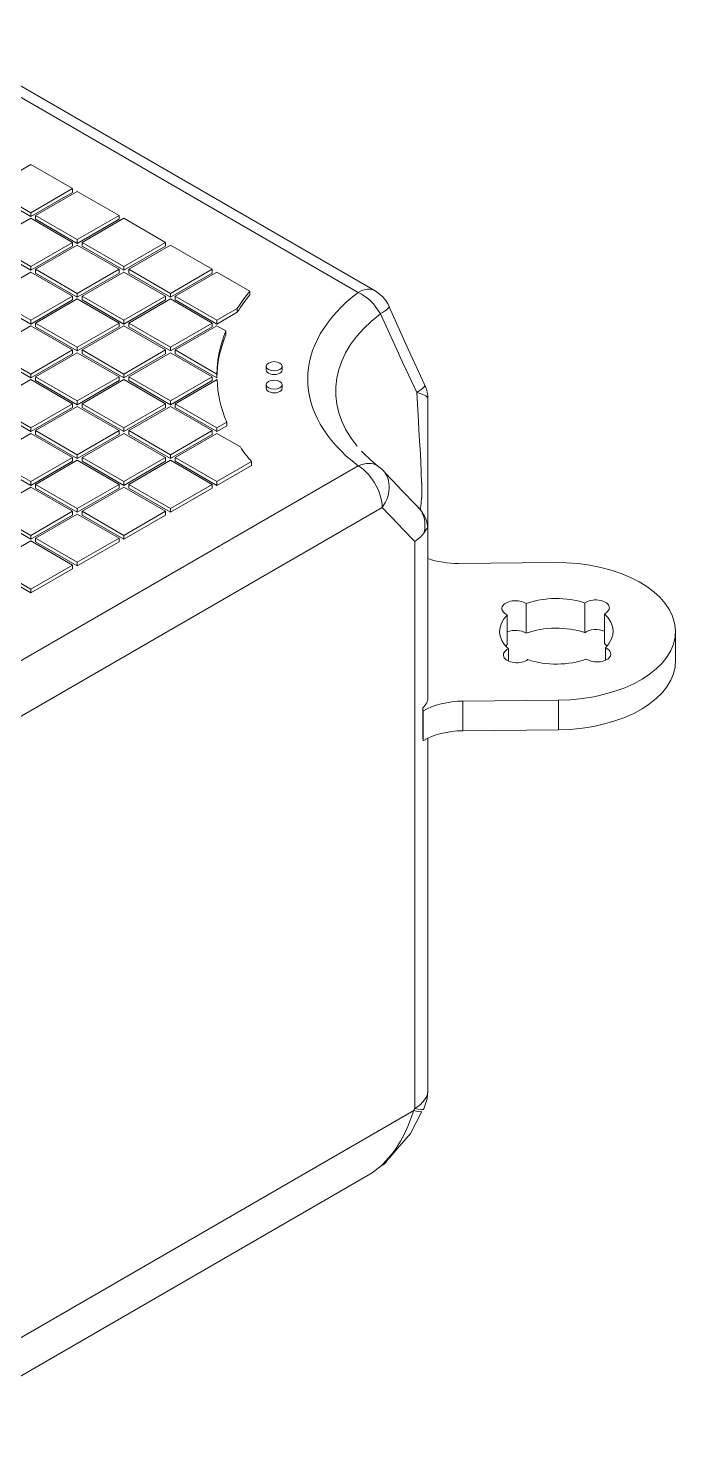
# Model space of a CAD drawing. Header units: millimetres. Extents: x -428 to 1137, y -706 to 661.
# Drawn here: x 851 to 1137, y -703 to -78 of the extents above; entities that cross this region are included whole.
import ezdxf

# ---------------------------------------------------------------- set-up
doc = ezdxf.new("R2010")
doc.units = ezdxf.units.MM
doc.header["$LTSCALE"] = 5
doc.linetypes.add('AUSGEZOGEN', pattern=[0])
doc.layers.add('Layer9', color=5, linetype='Continuous', true_color=0x0000ff)

# ---------------------------------------------------------------- blocks, each defined once
blk = doc.blocks.new('Einzelelement_nNn011')
at = {"layer": 'Layer9', "color": 5, "linetype": 'AUSGEZOGEN', "lineweight": 18, "true_color": 0x0000ff}
for p, q in [((796.47, -78.5), (996.52, -194)), ((1004.02, -193.26), (803.97, -77.76)), ((852.27, -137.7), (833.88, -148.32)), ((870.65, -148.32), (852.27, -137.7)), ((852.27, -158.93), (833.88, -148.32)), ((833.88, -149.95), (852.27, -160.56)), ((870.65, -148.32), (852.27, -158.93)), ((852.27, -160.56), (870.65, -149.95)), ((872.77, -149.54), (854.39, -160.16)), ((870.65, -149.95), (870.65, -148.32)), ((891.16, -160.16), (872.77, -149.54)), ((852.27, -161.38), (833.88, -172)), ((852.27, -158.93), (852.27, -160.56)), ((870.65, -172), (852.27, -161.38)), ((872.77, -170.77), (854.39, -160.16)), ((854.39, -160.16), (854.39, -161.79)), ((854.39, -161.79), (872.77, -172.4)), ((891.16, -160.16), (872.77, -170.77)), ((872.77, -172.4), (891.16, -161.79)), ((893.28, -161.38), (874.89, -172)), ((891.16, -161.79), (891.16, -160.16)), ((911.66, -172), (893.28, -161.38)), ((852.27, -182.61), (833.88, -172)), ((833.88, -173.63), (852.27, -184.24)), ((870.65, -172), (852.27, -182.61)), ((852.27, -184.24), (870.65, -173.63)), ((872.77, -173.22), (854.39, -183.83)), ((870.65, -173.63), (870.65, -172)), ((872.77, -170.77), (872.77, -172.4)), ((891.16, -183.83), (872.77, -173.22)), ((893.28, -182.61), (874.89, -172)), ((874.89, -172), (874.89, -173.63)), ((874.89, -173.63), (893.28, -184.24)), ((911.66, -172), (893.28, -182.61)), ((893.28, -184.24), (911.66, -173.63)), ((913.78, -173.22), (895.4, -183.83)), ((911.66, -173.63), (911.66, -172)), ((932.17, -183.83), (913.78, -173.22)), ((852.27, -185.06), (833.88, -195.67)), ((852.27, -182.61), (852.27, -184.24)), ((870.65, -195.67), (852.27, -185.06)), ((872.77, -194.45), (854.39, -183.83)), ((854.39, -183.83), (854.39, -185.47)), ((854.39, -185.47), (872.77, -196.08)), ((891.16, -183.83), (872.77, -194.45)), ((872.77, -196.08), (891.16, -185.47)), ((893.28, -185.06), (874.89, -195.67)), ((891.16, -185.47), (891.16, -183.83)), ((893.28, -182.61), (893.28, -184.24)), ((911.66, -195.67), (893.28, -185.06)), ((913.78, -194.45), (895.4, -183.83)), ((895.4, -183.83), (895.4, -185.47)), ((895.4, -185.47), (913.78, -196.08)), ((932.17, -183.83), (913.78, -194.45)), ((913.78, -196.08), (932.17, -185.47)), ((934.29, -185.06), (915.91, -195.67)), ((932.17, -185.47), (932.17, -183.83)), ((948.82, -193.45), (934.29, -185.06)), ((948.82, -195.08), (948.82, -193.45)), ((1005.95, -194.71), (1004.02, -193.26)), ((852.27, -206.29), (833.88, -195.67)), ((833.88, -197.31), (852.27, -207.92)), ((870.65, -195.67), (852.27, -206.29)), ((852.27, -207.92), (870.65, -197.31)), ((872.77, -196.9), (854.39, -207.51)), ((870.65, -197.31), (870.65, -195.67)), ((872.77, -194.45), (872.77, -196.08)), ((891.16, -207.51), (872.77, -196.9)), ((893.28, -206.29), (874.89, -195.67)), ((874.89, -195.67), (874.89, -197.31)), ((874.89, -197.31), (893.28, -207.92)), ((911.66, -195.67), (893.28, -206.29)), ((893.28, -207.92), (911.66, -197.31)), ((913.78, -196.9), (895.4, -207.51)), ((911.66, -197.31), (911.66, -195.67)), ((913.78, -194.45), (913.78, -196.08)), ((932.17, -207.51), (913.78, -196.9)), ((934.29, -206.29), (915.91, -195.67)), ((915.91, -195.67), (915.91, -197.31)), ((915.91, -197.31), (934.29, -207.92)), ((1007.24, -195.78), (1005.95, -194.71)), ((1008.73, -197.61), (1007.24, -195.78)), ((1009.63, -199.04), (1008.73, -197.61)), ((1010.18, -200.06), (1009.63, -199.04)), ((852.27, -206.29), (852.27, -207.92)), ((893.28, -206.29), (893.28, -207.92)), ((943.28, -201.1), (934.29, -206.29)), ((934.29, -207.92), (943.28, -202.73)), ((934.29, -206.29), (934.29, -207.92)), ((943.28, -202.73), (943.28, -201.1)), ((1018.63, -218.94), (1010.19, -200.32)), ((852.27, -208.74), (833.88, -219.35)), ((870.65, -219.35), (852.27, -208.74)), ((872.77, -218.13), (854.39, -207.51)), ((854.39, -207.51), (854.39, -209.15)), ((854.39, -209.15), (872.77, -219.76)), ((891.16, -207.51), (872.77, -218.13)), ((872.77, -219.76), (891.16, -209.15)), ((893.28, -208.74), (874.89, -219.35)), ((891.16, -209.15), (891.16, -207.51)), ((911.66, -219.35), (893.28, -208.74)), ((913.78, -218.13), (895.4, -207.51)), ((895.4, -207.51), (895.4, -209.15)), ((895.4, -209.15), (913.78, -219.76)), ((932.17, -207.51), (913.78, -218.13)), ((913.78, -219.76), (932.17, -209.15)), ((934.29, -208.74), (915.91, -219.35)), ((932.17, -209.15), (932.17, -207.51)), ((938.2, -210.99), (934.29, -208.74)), ((938.2, -212.63), (938.2, -210.99)), ((872.77, -218.13), (872.77, -219.76)), ((913.78, -218.13), (913.78, -219.76)), ((852.27, -229.97), (833.88, -219.35)), ((833.88, -220.98), (852.27, -231.6)), ((870.65, -219.35), (852.27, -229.97)), ((852.27, -231.6), (870.65, -220.98)), ((872.77, -220.58), (854.39, -231.19)), ((870.65, -220.98), (870.65, -219.35)), ((891.16, -231.19), (872.77, -220.58)), ((893.28, -229.97), (874.89, -219.35)), ((874.89, -219.35), (874.89, -220.98)), ((874.89, -220.98), (893.28, -231.6)), ((911.66, -219.35), (893.28, -229.97)), ((893.28, -231.6), (911.66, -220.98)), ((913.78, -220.58), (895.4, -231.19)), ((911.66, -220.98), (911.66, -219.35)), ((932.17, -231.19), (913.78, -220.58)), ((934.31, -229.98), (915.91, -219.35)), ((915.91, -219.35), (915.91, -220.98)), ((915.91, -220.98), (934.31, -231.61)), ((1025.74, -234.61), (1018.63, -218.94)), ((852.27, -229.97), (852.27, -231.6)), ((872.77, -241.81), (854.39, -231.19)), ((854.39, -231.19), (854.39, -232.82)), ((891.16, -231.19), (872.77, -241.81)), ((891.16, -232.82), (891.16, -231.19)), ((893.28, -231.6), (893.28, -229.97)), ((913.78, -241.81), (895.4, -231.19)), ((895.4, -231.19), (895.4, -232.82)), ((932.17, -231.19), (913.78, -241.81)), ((932.17, -232.82), (932.17, -231.19)), ((934.31, -229.98), (934.31, -231.61)), ((956, -226.52), (956, -228.15)), ((963, -228.15), (963, -226.52)), ((852.27, -232.42), (833.88, -243.03)), ((870.65, -243.03), (852.27, -232.42)), ((854.39, -232.82), (872.77, -243.44)), ((872.77, -243.44), (891.16, -232.82)), ((893.28, -232.42), (874.89, -243.03)), ((911.66, -243.03), (893.28, -232.42)), ((895.4, -232.82), (913.78, -243.44)), ((913.78, -243.44), (932.17, -232.82)), ((934.34, -232.39), (915.91, -243.03)), ((956, -234.6), (956, -236.23)), ((963, -236.23), (963, -234.6)), ((1026.69, -236.78), (1025.99, -234.93)), ((852.27, -253.64), (833.88, -243.03)), ((870.65, -243.03), (852.27, -253.64)), ((870.65, -244.66), (870.65, -243.03)), ((872.77, -241.81), (872.77, -243.44)), ((893.28, -253.64), (874.89, -243.03)), ((874.89, -243.03), (874.89, -244.66)), ((911.66, -243.03), (893.28, -253.64)), ((911.66, -244.66), (911.66, -243.03)), ((913.78, -243.44), (913.78, -241.81)), ((934.29, -253.64), (915.91, -243.03)), ((915.91, -243.03), (915.91, -244.66)), ((833.88, -244.66), (852.27, -255.28)), ((852.27, -255.28), (870.65, -244.66)), ((872.77, -244.26), (854.39, -254.87)), ((891.16, -254.87), (872.77, -244.26)), ((874.89, -244.66), (893.28, -255.28)), ((893.28, -255.28), (911.66, -244.66)), ((913.78, -244.26), (895.4, -254.87)), ((932.17, -254.87), (913.78, -244.26)), ((915.91, -244.66), (934.29, -255.28)), ((852.27, -256.09), (833.88, -266.71)), ((852.27, -253.64), (852.27, -255.28)), ((870.65, -266.71), (852.27, -256.09)), ((872.77, -265.48), (854.39, -254.87)), ((854.39, -254.87), (854.39, -256.5)), ((891.16, -254.87), (872.77, -265.48)), ((893.28, -256.09), (874.89, -266.71)), ((891.16, -256.5), (891.16, -254.87)), ((893.28, -253.64), (893.28, -255.28)), ((911.66, -266.71), (893.28, -256.09)), ((913.78, -265.48), (895.4, -254.87)), ((895.4, -254.87), (895.4, -256.5)), ((932.17, -254.87), (913.78, -265.48)), ((934.29, -256.09), (915.91, -266.71)), ((932.17, -256.5), (932.17, -254.87)), ((938.62, -251.15), (934.29, -253.64)), ((934.29, -255.28), (938.62, -252.78)), ((934.29, -255.28), (934.29, -253.64)), ((944.61, -262.05), (934.29, -256.09)), ((938.62, -252.78), (938.62, -251.15)), ((854.39, -256.5), (872.77, -267.12)), ((872.77, -267.12), (891.16, -256.5)), ((895.4, -256.5), (913.78, -267.12)), ((913.78, -267.12), (932.17, -256.5)), ((852.27, -277.32), (833.88, -266.71)), ((833.88, -268.34), (852.27, -278.96)), ((870.65, -266.71), (852.27, -277.32)), ((852.27, -278.96), (870.65, -268.34)), ((872.77, -267.93), (854.39, -278.55)), ((870.65, -268.34), (870.65, -266.71)), ((872.77, -265.48), (872.77, -267.12)), ((891.16, -278.55), (872.77, -267.93)), ((893.28, -277.32), (874.89, -266.71)), ((874.89, -266.71), (874.89, -268.34)), ((874.89, -268.34), (893.28, -278.96)), ((911.66, -266.71), (893.28, -277.32)), ((893.28, -278.96), (911.66, -268.34)), ((913.78, -267.93), (895.4, -278.55)), ((911.66, -268.34), (911.66, -266.71)), ((913.78, -265.48), (913.78, -267.12)), ((932.17, -278.55), (913.78, -267.93)), ((934.29, -277.32), (915.91, -266.71)), ((915.91, -266.71), (915.91, -268.34)), ((915.91, -268.34), (934.29, -278.96)), ((949.54, -268.52), (934.29, -277.32)), ((949.54, -270.15), (949.54, -268.52)), ((996.52, -270.38), (796.47, -385.88)), ((934.29, -278.96), (949.54, -270.15)), ((1005.49, -270.65), (1005.06, -270.32)), ((1006.33, -271.33), (1005.49, -270.65)), ((852.27, -279.77), (833.88, -290.39)), ((852.27, -277.32), (852.27, -278.96)), ((870.65, -290.39), (852.27, -279.77)), ((872.77, -289.16), (854.39, -278.55)), ((854.39, -278.55), (854.39, -280.18)), ((854.39, -280.18), (872.77, -290.8)), ((891.16, -278.55), (872.77, -289.16)), ((872.77, -290.8), (891.16, -280.18)), ((893.28, -279.77), (874.89, -290.39)), ((891.16, -280.18), (891.16, -278.55)), ((893.28, -278.96), (893.28, -277.32)), ((911.66, -290.39), (893.28, -279.77)), ((913.78, -289.16), (895.4, -278.55)), ((895.4, -278.55), (895.4, -280.18)), ((895.4, -280.18), (913.78, -290.8)), ((932.17, -278.55), (913.78, -289.16)), ((913.78, -290.8), (932.17, -280.18)), ((932.17, -280.18), (932.17, -278.55)), ((934.29, -277.32), (934.29, -278.96)), ((1007.13, -288.75), (807.07, -404.25)), ((852.27, -301), (833.88, -290.39)), ((833.88, -292.02), (852.27, -302.63)), ((870.65, -290.39), (852.27, -301)), ((852.27, -302.63), (870.65, -292.02)), ((872.77, -291.61), (854.39, -302.23)), ((870.65, -292.02), (870.65, -290.39)), ((872.77, -289.16), (872.77, -290.8)), ((891.16, -302.23), (872.77, -291.61)), ((893.28, -301), (874.89, -290.39)), ((874.89, -290.39), (874.89, -292.02)), ((874.89, -292.02), (893.28, -302.63)), ((911.66, -290.39), (893.28, -301)), ((893.28, -302.63), (911.66, -292.02)), ((911.66, -292.02), (911.66, -290.39)), ((913.78, -289.16), (913.78, -290.8)), ((1022.63, -288.3), (1022.53, -288.19)), ((1023.65, -289.36), (1022.75, -288.41)), ((1023.8, -288.92), (1024.26, -290.15)), ((1024.86, -290.97), (1023.88, -289.65)), ((1027.28, -298.37), (1027.31, -298.44)), ((1027.31, -299.32), (1027.31, -372.31)), ((852.27, -303.45), (833.88, -314.07)), ((852.27, -301), (852.27, -302.63)), ((870.65, -314.07), (852.27, -303.45)), ((872.77, -312.84), (854.39, -302.23)), ((854.39, -302.23), (854.39, -303.86)), ((854.39, -303.86), (872.77, -314.47)), ((891.16, -302.23), (872.77, -312.84)), ((872.77, -314.47), (891.16, -303.86)), ((891.16, -303.86), (891.16, -302.23)), ((893.28, -301), (893.28, -302.63)), ((1021.45, -303.75), (1021.45, -553.34)), ((852.27, -324.68), (833.88, -314.07)), ((833.88, -315.7), (852.27, -326.31)), ((870.65, -314.07), (852.27, -324.68)), ((852.27, -326.31), (870.65, -315.7)), ((870.65, -315.7), (870.65, -314.07)), ((872.77, -314.47), (872.77, -312.84)), ((1082.96, -312.93), (1040.82, -313.35)), ((852.27, -326.31), (852.27, -324.68)), ((1070.55, -344.09), (1070.55, -331.02)), ((1096.46, -343.83), (1096.46, -330.76)), ((1062.27, -349.04), (1062.27, -335.97)), ((1105.03, -335.54), (1105.03, -348.6)), ((1136.37, -355.77), (1136.37, -342.71)), ((1062.73, -356.29), (1062.73, -350.93)), ((1105.48, -350.5), (1105.48, -356.01)), ((1107.86, -353.32), (1107.86, -353.2)), ((1042.66, -373.97), (1084.79, -373.54)), ((1042.66, -373.97), (1042.66, -387.03)), ((1084.79, -386.61), (1084.79, -373.54)), ((1025.06, -376.87), (1025.11, -378.37)), ((1025.06, -376.87), (1025.06, -389.93)), ((1025.11, -391.44), (1025.11, -378.37)), ((1042.66, -387.03), (1084.79, -386.61)), ((1025.06, -389.93), (1025.11, -391.44)), ((1027.31, -545.18), (1027.31, -390.35)), ((1025.78, -552.59), (1026.92, -549.02)), ((1026.92, -549.02), (1027.3, -545.31)), ((1021.04, -554.25), (793.16, -685.81)), ((1019.54, -564.42), (1024.57, -554.71)), ((1025.52, -553.43), (1025.78, -552.59)), ((1009.22, -576.4), (1019.54, -564.42)), ((792.5, -703.1), (1000.99, -582.73))]:
    blk.add_line(p, q, dxfattribs=at)
for points in [[(1006.31, -203.49), (1014.31, -220.78), (1015.09, -222.47), (1022.35, -238.04)], [(1027.26, -240.7), (1027.24, -240.2), (1027.21, -239.71), (1027.2, -239.54), (1027.17, -239.23), (1027.12, -238.77), (1026.97, -237.86), (1026.92, -237.64), (1026.87, -237.41), (1026.78, -237.07), (1026.69, -236.78)], [(1022.35, -238.04), (1023.08, -250.81), (1023.29, -254.32), (1023.73, -261.67), (1023.8, -262.79), (1024.11, -268.29), (1024.11, -268.41), (1024.36, -273.35), (1024.52, -277.83), (1024.53, -278.03), (1024.57, -280.2), (1024.58, -281.58), (1024.53, -284.39), (1024.52, -284.54), (1024.36, -286.69), (1024.11, -288.09), (1024.1, -288.12), (1023.8, -288.92), (1023.79, -288.93), (1023.45, -289.14)], [(1027.31, -243.57), (1027.3, -242.13), (1027.26, -240.7)], [(1027.31, -298.44), (1027.31, -298.27), (1027.31, -294.86), (1027.31, -292.12), (1027.31, -288.62), (1027.31, -286.98), (1027.31, -284.41), (1027.31, -279.56), (1027.31, -268.5), (1027.31, -266.11), (1027.31, -256.33), (1027.31, -243.57)], [(1022.35, -288.03), (1015.49, -280.91), (1014.31, -279.67), (1008.24, -273.32)], [(1021.45, -303.75), (1016.18, -298.25), (1014.28, -296.26), (1007.13, -288.75)], [(1025.48, -299.95), (1023.94, -301.72), (1023.72, -301.93), (1021.45, -303.75)], [(1027.26, -298), (1027.24, -297.81), (1027.21, -297.71), (1027.2, -297.69), (1027.17, -297.67), (1027.12, -297.68), (1026.97, -297.83), (1026.92, -297.9), (1026.87, -297.97), (1026.78, -298.1), (1026.69, -298.23), (1026.53, -298.46), (1026.22, -298.91), (1025.79, -299.52), (1025.48, -299.95)], [(1027.31, -299.32), (1027.3, -298.66), (1027.26, -298)], [(1006.73, -578.56), (1007.42, -577.91), (1011.3, -573.6), (1012.86, -571.48), (1015.23, -567.76), (1016.71, -565.03), (1017.47, -563.49), (1018.47, -561.26), (1021.04, -554.25)], [(1021.04, -554.25), (1021.24, -553.8), (1021.45, -553.34)], [(1000.99, -582.73), (1002.64, -581.72), (1006.73, -578.56)]]:
    blk.add_lwpolyline(points, dxfattribs=at)
for centre, major_axis, ratio, start_param, end_param in [((1083.88, -230.56), (-149.57, 0), 0.57735, 5.838987, 5.935016), ((996.52, -206.25), (7.5, 12.99), 0.57735, 0, 0.785398), ((1083.88, -232.19), (-149.57, 0), 0.57735, 5.838987, 5.935016), ((1083.88, -232.19), (-109.57, 0), 0.57735, 5.635117, 6.931254), ((996.52, -206.25), (-9.1, 11.93), 0.650953, 4.460658, 5.419019), ((996.52, -206.25), (13.66, 6.19), 0.136935, 5.446862, 6.29461), ((1083.88, -237.4), (-97.3, 0), 0.57735, 5.635117, 6.730805), ((1083.88, -230.56), (-149.57, 0), 0.57735, 6.054627, 6.276463), ((1083.88, -232.19), (-149.57, 0), 0.57735, 6.054627, 6.276463), ((959.5, -228.15), (-3.5, 0), 0.57735, 0, 3.141593), ((1083.88, -230.56), (-149.57, 0), 0.57735, 0.021167, 0.24071), ((959.5, -236.23), (-3.5, 0), 0.57735, 0, 3.141593), ((1012.31, -241.01), (13.65, 6.21), 0.134862, 5.475125, 6.41146), ((1012.31, -241.01), (15, 0), 0.265823, 0.077274, 0.837658), ((1083.88, -230.56), (-149.57, 0), 0.57735, 0.373304, 0.455166), ((1083.88, -237.4), (-97.3, 0), 0.57735, 0.490349, 0.64686), ((996.52, -282.63), (-9.1, -11.93), 0.650953, 3.21081, 4.005759), ((996.52, -282.63), (7.5, -12.99), 0.57735, 1.763881, 2.356194), ((996.52, -282.63), (10.87, 10.34), 0.804932, 4.945265, 6.401494), ((996.52, -282.63), (7.5, -12.99), 0.57735, 0.785398, 1.745202), ((1012.31, -299.15), (10.82, 10.39), 0.805282, 5.351437, 6.371937), ((1012.31, -299.15), (15, 0), 0.997496, 0.801129, 0.811917), ((1012.31, -299.15), (15, 0), 0.997496, 0.095873, 0.57897), ((1040.39, -298.92), (-25, 0), 0.57735, 1.018578, 1.58825), ((1083.88, -343.24), (-52.5, 0), 0.57735, 1.58825, 4.729842), ((1065.89, -333.21), (-6, 0), 0.57735, 3.824154, 7.206327), ((1083.88, -343.24), (-25, 0), 0.57735, 4.185024, 5.274661), ((1101.24, -332.85), (-6, 0), 0.57735, 2.253358, 5.63553), ((1083.88, -343.24), (-25, 0), 0.57735, 5.75582, 6.845457), ((1083.88, -343.24), (-25, 0), 0.57735, 2.614228, 3.703864), ((1065.89, -346.27), (6, 0), 0.57735, 0.682562, 2.220471), ((1083.88, -356.3), (25, 0), 0.57735, 1.043431, 2.133068), ((1101.24, -345.92), (6, 0), 0.57735, 0.884689, 2.493938), ((1083.88, -356.3), (25, 0), 0.57735, 2.614228, 2.669411), ((1083.88, -356.3), (25, 0), 0.57735, 0.470938, 0.562272), ((1066.51, -353.62), (-6, 0), 0.57735, 5.394951, 8.777123), ((1083.88, -343.24), (-25, 0), 0.57735, 1.043431, 2.133068), ((1083.88, -356.3), (-52.5, 0), 0.57735, 1.58825, 3.159046), ((1101.86, -353.26), (-6, 0), 0.57735, 0.682562, 4.064734), ((1012.31, -372.31), (15, 0), 0.57735, 5.728864, 6.283185), ((1043.09, -388.4), (-25, 0), 0.57735, 4.729842, 5.51524), ((1043.09, -401.46), (25, 0), 0.57735, 1.58825, 2.373648), ((1007.31, -545.18), (20, 0), 0.57735, 5.497787, 6.283185), ((1007.31, -545.18), (20, 0), 0.301179, 6.262219, 6.283185), ((1006.9, -546.08), (18.18, -8.34), 0.131127, 5.661533, 6.100496), ((1007.31, -545.18), (18.18, -8.34), 0.131005, 5.661545, 6.318621), ((995.16, -562.49), (12.97, -15.22), 0.498759, 6.120341, 6.452616)]:
    blk.add_ellipse(centre, major_axis=major_axis, ratio=ratio, start_param=start_param, end_param=end_param, dxfattribs=at)
for centre in [(959.5, -226.52), (959.5, -234.6)]:
    blk.add_ellipse(centre, major_axis=(3.5, 0), ratio=0.57735, dxfattribs=at)
blk = doc.blocks.new('Einzelschwimmkörper_nNn010')
blk.add_blockref('Einzelelement_nNn011', (0, 0))
blk = doc.blocks.new('Vorderansicht-I4_nNn09')
blk.add_blockref('Einzelschwimmkörper_nNn010', (0, 0))

msp = doc.modelspace()

# ---------------------------------------------------------------- block references
msp.add_blockref('Vorderansicht-I4_nNn09', (0, 0))

doc.saveas('drawing.dxf')
